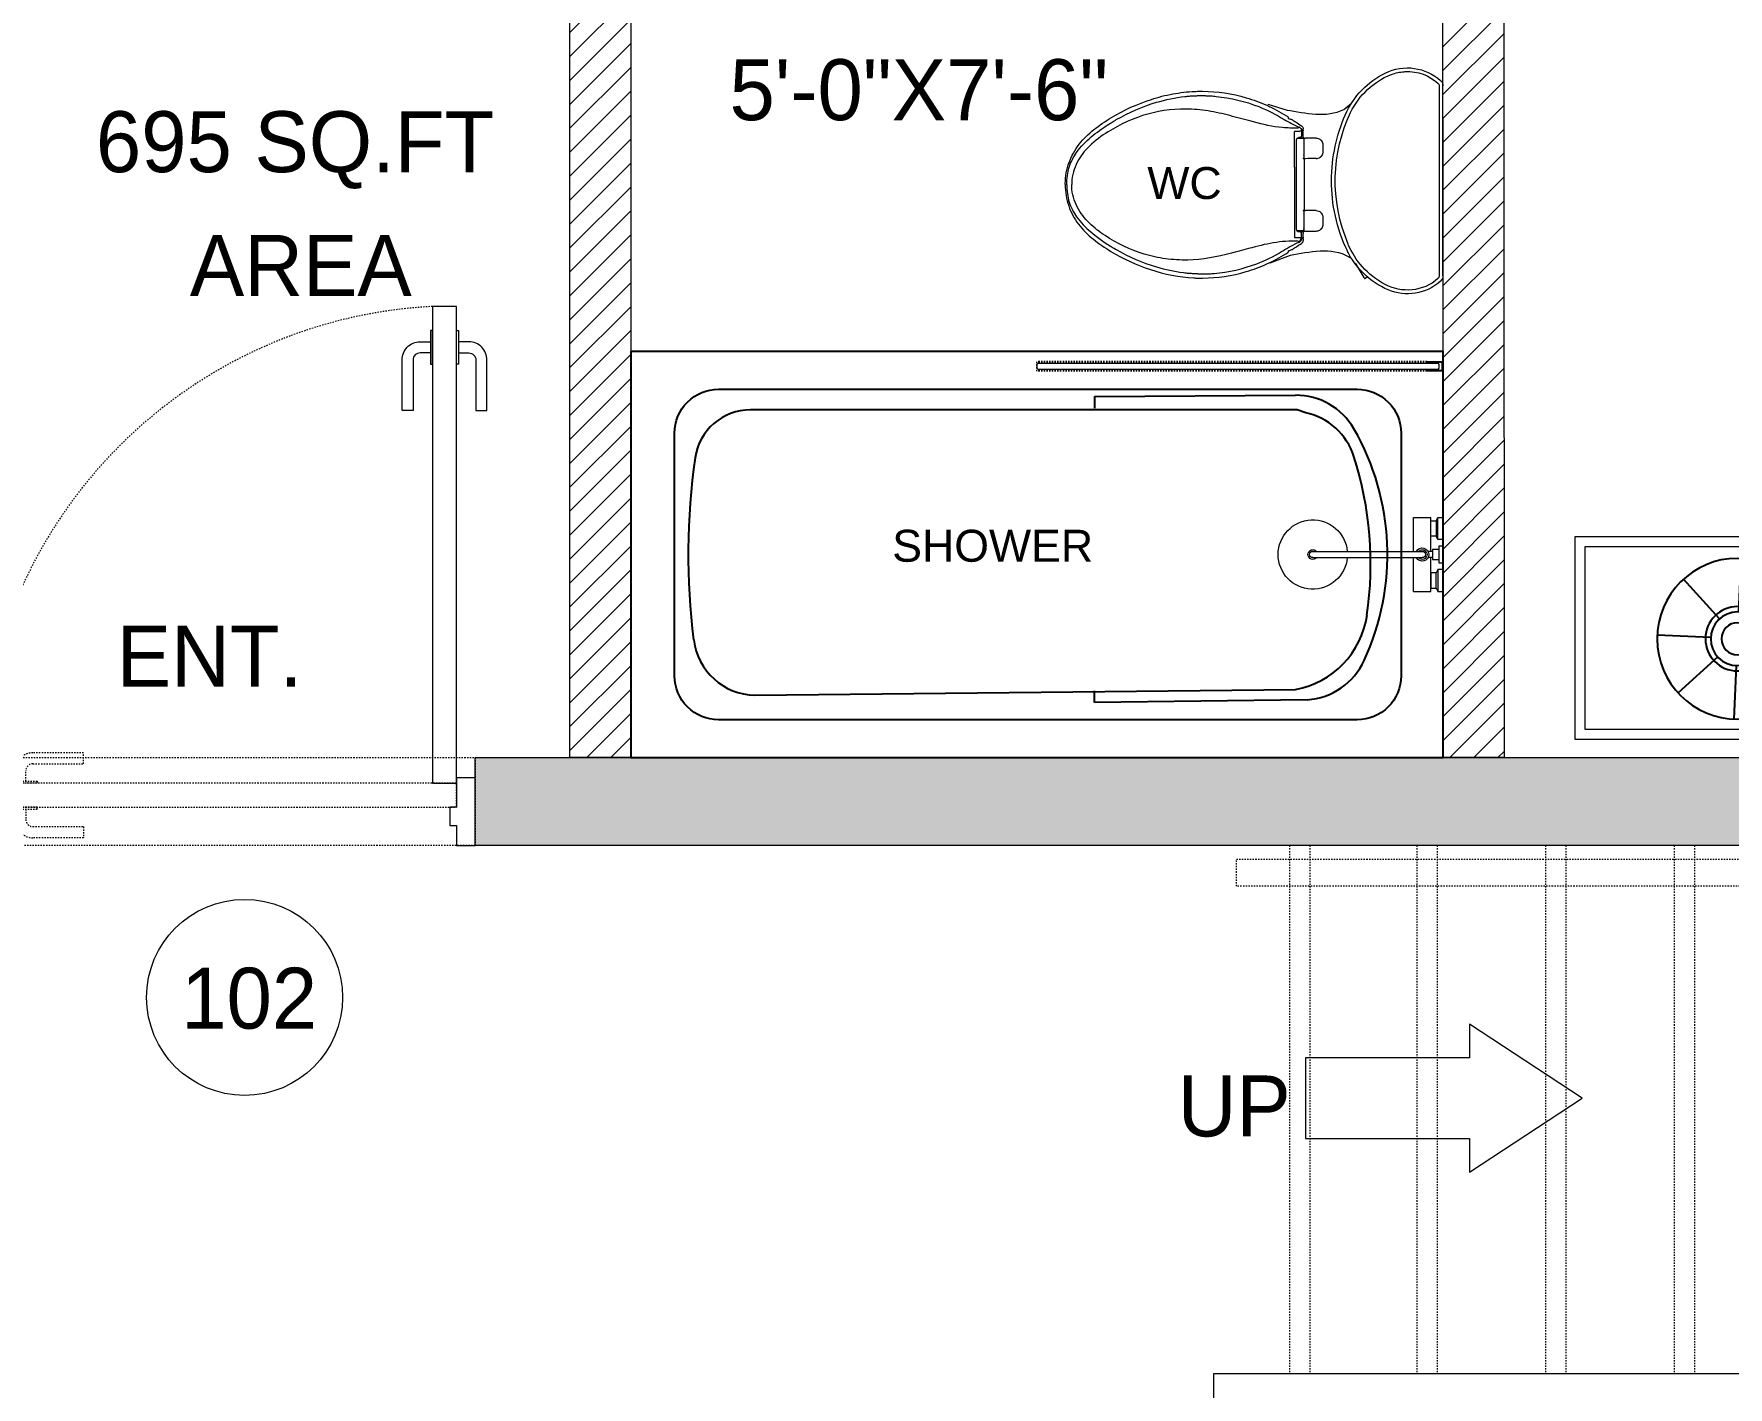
# Model space of a CAD drawing. Header units: inches. Extents: x 18646 to 39869, y 2287 to 7833.
# Drawn here: x 19353.4 to 19478.6, y 4196.4 to 4296.3 of the extents above; entities that cross this region are included whole.
import ezdxf

# ---------------------------------------------------------------- set-up
doc = ezdxf.new("R2010")
doc.units = ezdxf.units.IN
doc.header["$LTSCALE"] = 1.5
doc.header["$MEASUREMENT"] = 0
doc.linetypes.add('101-01$0$EOP', pattern=[0.25, 0.2, -0.05])
doc.linetypes.add('HIDDEN', pattern=[0.375, 0.25, -0.125])
for name, color, linetype in [('A-WALL', 4, 'Continuous'), ('A-WALL-EXTR', 2, 'Continuous'), ('I- New Low Partition Wall', 4, '101-01$0$EOP'), ('I-FURN', 7, 'Continuous'), ('I-Furn Text', 7, 'Continuous'), ('TTEXT', 7, 'Continuous')]:
    doc.layers.add(name, color=color, linetype=linetype)
for name, color, linetype, lineweight in [('I-DOOR', 6, 'Continuous', 20), ('I-FIXTURE', 7, 'Continuous', 5), ('l-FIXTURE', 7, 'Continuous', 5)]:
    doc.layers.add(name, color=color, linetype=linetype, lineweight=lineweight)
doc.styles.add('1 by 8 new', font='GOTHIC.TTF', dxfattribs={"height": 4.5})
doc.styles.add('A-ARCH-B01FL$0$Annotative', font='arial.ttf')
doc.styles.get("Standard").update_dxf_attribs({"font": 'arial.ttf'})

# ---------------------------------------------------------------- blocks, each defined once
blk = doc.blocks.new('SW28-Plan')
at = {"layer": 'I-FIXTURE', "linetype": 'ByBlock', "lineweight": 5}
for p, q in [((15, 43), (15, 107)), ((85, 107), (35, 107)), ((35, 9), (35, 107)), ((85, 9), (85, 107)), ((20, 97), (20, 53)), ((376, 9), (60, 9)), ((15, -43), (15, -107)), ((35, -107), (35, -9)), ((376, -9), (60, -9)), ((85, -107), (85, -9)), ((20, -97), (20, -53)), ((85, -107), (35, -107))]:
    blk.add_line(p, q, dxfattribs=at)
for points in [[(0, 43), (15, 43), (20, 53), (35, 53), (35, 97), (20, 97), (15, 107), (0, 107)], [(11, 25), (0, 25), (0, -25), (11, -25)], [(0, -43), (15, -43), (20, -53), (35, -53), (35, -97), (20, -97), (15, -107), (0, -107)]]:
    blk.add_lwpolyline(points, close=True, dxfattribs=at)
for points in [[(11, 14), (31, 14), (31, -14), (11, -14)], [(31, 9), (43.3, 9)], [(31, -9), (43.3, -9)]]:
    blk.add_lwpolyline(points, dxfattribs=at)
for centre, radius, start, end in [((376, 0), 100, 185.1636, 174.8364), ((60, 0), 19, 28.2737, 331.7263), ((60, 0), 14, 40.0052, 319.9948), ((60, 0), 9, 90, 270), ((376, 0), 14, 220.0052, 139.9948), ((376, 0), 9, 270, 90)]:
    blk.add_arc(centre, radius, start, end, dxfattribs=at)
blk = doc.blocks.new('xref typical floor layout feb 21$0$FDHHHD')
at = {"layer": 'I-FURN', "color": 8}
for p, q in [((-385513, 318874), (-385513, 318974)), ((-385548.4, 318859.4), (-385619.1, 318930.1)), ((-385477.7, 318859.4), (-385407, 318930.1)), ((-385563, 318824), (-385663, 318824)), ((-385463, 318824), (-385363, 318824)), ((-385548.4, 318788.7), (-385619.1, 318718)), ((-385477.7, 318788.7), (-385407, 318718)), ((-385513, 318774), (-385513, 318674))]:
    blk.add_line(p, q, dxfattribs=at)
at = {"layer": 'I-FURN'}
for radius in [150, 50]:
    blk.add_circle((-385513, 318824), radius, dxfattribs=at)
at = {"layer": 'I-FURN', "color": 8}
for radius in [60, 30]:
    blk.add_circle((-385513, 318824), radius, dxfattribs=at)
blk = doc.blocks.new('BED')
at = {"layer": 'I-FURN', "lineweight": 5}
h = blk.add_hatch(color=8, dxfattribs=at)
edge = h.paths.add_edge_path()
edge.add_ellipse((-40.13, -5.18), major_axis=(15.58, 15.58), ratio=1, start_angle=281.6339, end_angle=315.0978, ccw=False)
edge.add_ellipse((-79.49, 6.58), major_axis=(-44.19, 44.19), ratio=1, start_angle=202.5392, end_angle=214.1925)
h = blk.add_hatch(color=8, dxfattribs=at)
edge = h.paths.add_edge_path()
edge.add_ellipse((82.84, -25.5), major_axis=(-44.19, 44.19), ratio=1, start_angle=30.3183, end_angle=41.9715)
edge.add_ellipse((42.26, -19.18), major_axis=(-15.58, 15.58), ratio=1, start_angle=19.413, end_angle=52.8769, ccw=False)
h = blk.add_hatch(dxfattribs=at)
h.set_pattern_fill('CROSS', color=8, scale=10, angle=540, style=0)
h.set_pattern_definition([(180, (-31823.2072, -5205.8102), (-2.5, -2.5), [1.25, -3.75]), (270, (-31823.8322, -5205.1852), (2.5, -2.5), [1.25, -3.75])])
h.paths.add_polyline_path([(-42.5, -96.97), (42.5, -96.97), (42.5, -24.97), (32.5, -24.97), (32.5, -82.59), (32.5, -85), (-32.5, -85), (-32.5, -82.59), (-32.5, -24.97), (-42.5, -24.97)])
blk.add_line((31.8, -81.57), (-32.04, -81.57), dxfattribs=at)
for points in [[(32.5, 0), (-32.5, 0), (-32.5, -4.13), (32.5, -4.13)], [(-34, -0.51), (-58, -0.51), (-58, -15.51), (-34, -15.51)], [(34, -0.51), (58, -0.51), (58, -15.51), (34, -15.51)], [(32.5, -82.59), (-32.5, -82.59), (-32.5, -4.13), (32.5, -4.13)], [(32.5, -82.59), (-32.5, -82.59), (-32.5, -85), (32.5, -85)]]:
    blk.add_lwpolyline(points, close=True, dxfattribs=at)
at = {"layer": 'I-FURN', "color": 8, "lineweight": 5}
for points in [[(-34.75, -1.26), (-57.25, -1.26), (-57.25, -14.76), (-34.75, -14.76)], [(34.75, -1.26), (57.25, -1.26), (57.25, -14.76), (34.75, -14.76)]]:
    blk.add_lwpolyline(points, close=True, dxfattribs=at)
at = {"layer": 'I-FURN', "color": 8, "lineweight": 5, "elevation": 0}
blk.add_lwpolyline([(32.5, -24.97), (42.5, -24.97), (42.5, -96.97), (-42.5, -96.97), (-42.5, -24.97), (-32.5, -24.97)], dxfattribs=at)
at = {"layer": 'I-FURN', "lineweight": 5}
for centre, radius, start, end in [((-79.49, 6.58), 62.5, 337.5392, 349.1925), ((14.3, 61.58), 74.17, 244.1051, 262.6266), ((-65.59, -2.69), 62.5, 352.8724, 356.9715), ((6.92, 6.05), 15.72, 230.0101, 270.4111), ((-56.74, -2.69), 62.5, 353.5973, 356.9715), ((22.05, 28.67), 38.33, 244.7014, 270.492), ((26.91, -19.18), 22.04, 154.413, 168.0487), ((67.5, -25.5), 62.5, 165.3183, 170.1577), ((82.84, -25.5), 62.5, 165.3183, 176.9715), ((62.54, -35.85), 62.5, 157.5392, 161.6055), ((-13.84, 10.05), 31.25, 297.0966, 308.7499), ((10.75, -15.05), 5.08, 171.7997, 194.2901), ((18.73, -9.54), 13.86, 200.218, 230.5721), ((-48.56, -18.69), 31.25, 354.1734, 5.8266), ((-11.94, 7.71), 23.88, 256.6069, 279.7033), ((23.18, -19), 31.25, 174.1734, 179.4593), ((-31.25, -90.86), 74.17, 79.1742, 82.6266), ((-25.56, 7.2), 31.25, 297.0966, 308.7499), ((6.49, -13.28), 13.08, 197.3007, 228.5458), ((-8.26, -27.58), 13.08, 17.3007, 48.5458), ((4.53, -54.73), 36.21, 63.9514, 83.9304), ((62.54, -35.85), 62.5, 165.0044, 169.1925), ((-19.99, -30.43), 13.08, 17.3007, 48.5458), ((24.82, -51.29), 34.43, 115.6293, 126.7306), ((-13.35, -51.74), 30.16, 84.0152, 97.8431), ((-31.25, -90.86), 74.17, 64.1051, 67.6387), ((12.06, -50.91), 31.25, 117.0966, 128.7499), ((5.96, -496.09), 461.45, 86.7901, 93.2099), ((0.97, -62.06), 33.87, 127.987, 167.0502), ((7.98, -44.92), 29.44, 161.0672, 198.9328), ((285.26, -58.47), 254.51, 174.7921, 185.2079), ((-25.96, -67.74), 14.6, 65.3784, 114.6216), ((-124.59, -68.02), 93.54, 351.6715, 8.3285)]:
    blk.add_arc(centre, radius, start, end, dxfattribs=at)
at = {"layer": 'I-FURN', "color": 8, "lineweight": 5}
for centre, radius, start, end in [((-40.13, -5.18), 22.04, 326.6339, 0.0978), ((-9.5, 0.28), 10.17, 212.2423, 234.7327), ((-23.51, -8.4), 6.32, 354.5069, 31.0012), ((-8.1, -9.95), 6.32, 2.286, 38.7802), ((-25.01, -9.01), 22.04, 355.9242, 7.8769), ((4.61, 0.55), 10.17, 220.0213, 242.5118), ((1.73, -9.15), 5.05, 2.286, 38.7802), ((-16.16, -9.01), 22.04, 358.3009, 7.8769), ((13.46, 0.55), 10.17, 220.0213, 242.5118), ((1.61, -1.07), 10.17, 279.7781, 302.2685), ((10.52, -14.93), 6.32, 123.5096, 160.0039), ((16.95, -1.07), 10.17, 279.7781, 302.2685), ((25.87, -14.93), 6.32, 123.5096, 160.0039), ((42.26, -19.18), 22.04, 154.413, 187.8769), ((0.57, -2.72), 10.17, 271.999, 294.4894), ((7.52, -17.67), 6.32, 115.7306, 152.2248), ((23.19, -24.1), 22.04, 146.6339, 160.1772), ((-24.47, -11.61), 6.32, 295.7306, 332.2248), ((-2.68, -7.19), 11.02, 286.1913, 319.6552), ((2.61, -13.81), 3.16, 314.0643, 350.5585), ((-28.02, -18.69), 11.02, 343.268, 16.732), ((-14.13, -11.69), 5.08, 228.8764, 251.3668), ((-19.6, -17.85), 3.16, 11.141, 47.6353), ((-11.26, -12), 5.08, 288.6332, 311.1236), ((-5.79, -18.16), 3.16, 132.3647, 168.859), ((2.64, -19), 11.02, 163.268, 179.5281), ((-17.51, -26.55), 10.17, 91.999, 114.4894), ((-14.4, -10.04), 11.02, 286.1913, 319.6552), ((-9.12, -16.66), 3.16, 314.0643, 350.5585), ((-0.97, -17.9), 5.08, 171.7997, 194.2901), ((1.2, -14.72), 3.16, 255.288, 291.7822), ((-1, -22.66), 5.08, 51.5564, 74.0468), ((25.35, -18.25), 6.32, 182.286, 218.7802), ((23.19, -24.1), 22.04, 166.949, 180.0978), ((11.53, -13.48), 6.94, 237.3977, 256.6296), ((12.64, -28.74), 10.17, 40.0213, 62.5118), ((-19.6, -19.53), 3.16, 312.3647, 348.859), ((-14.13, -25.69), 5.08, 108.6332, 131.1236), ((-10.53, -17.57), 3.16, 255.288, 291.7822), ((-12.73, -25.51), 5.08, 51.5564, 74.0468), ((-7.45, -29.56), 10.17, 32.2423, 54.7327), ((6.56, -20.88), 6.32, 174.5069, 211.0012), ((13.11, -31.94), 12.12, 105.2314, 137.1285), ((8.97, -24.56), 4.43, 77.5797, 108.3696), ((-0.78, -18.2), 5.08, 231.5564, 254.0468), ((-0.8, -22.96), 5.08, 351.7997, 14.2901), ((7.34, -24.21), 3.16, 134.0643, 170.5585), ((0.9, -33.67), 11.02, 106.1913, 139.6552), ((-2.98, -26.15), 3.16, 75.288, 111.7822), ((-12.53, -25.81), 5.08, 351.7997, 14.2901), ((-4.38, -27.06), 3.16, 134.0643, 170.5585), ((-0.56, -44.92), 21.54, 153.6783, 206.3217), ((26.24, -26.8), 10.21, 263.7599, 303.007), ((38.32, -41.51), 8.95, 136.6816, 182.5314), ((-17.45, -44.63), 8.03, 165.8231, 226.3796), ((-27.6, -54.75), 5.12, 39.2186, 124.8104), ((-25.96, -63.83), 11.17, 56.9972, 123.0028)]:
    blk.add_arc(centre, radius, start, end, dxfattribs=at)
at = {"layer": 'I-FURN', "lineweight": 5}
for p, xscale, yscale, zscale, rotation in [((2748.28, -19620.55), 0.03960000000331955, 0.03960000000331955, 0.03960000000331955, 317.6997446460966), ((-2748.28, -19620.55), -0.03960000000331955, 0.03960000000331954, 0.03960000000331954, 42.30025535390336)]:
    blk.add_blockref('xref typical floor layout feb 21$0$FDHHHD', p, dxfattribs=dict(at, xscale=xscale, yscale=yscale, zscale=zscale, rotation=rotation))
at = {"layer": 'TTEXT', "lineweight": 5, "ltscale": 0.001, "insert": (-6.55, -51.62), "char_height": 2.361, "attachment_point": 4, "style": 'A-ARCH-B01FL$0$Annotative'}
blk.add_mtext('BED SIZE\\P64" X 85"', dxfattribs=at)
blk = doc.blocks.new('A$C7D7620EA')
at = {"layer": 'I-FIXTURE'}
for points in [[(27.9, 1.33), (27.9, 15.36)], [(8.83, 14.57), (8.93, 14.58)], [(8.93, 14.58), (9.01, 14.59)], [(9.01, 14.59), (9.1, 14.6)], [(9.1, 14.6), (9.17, 14.6)], [(9.17, 14.6), (9.24, 14.61)], [(9.24, 14.61), (9.31, 14.61)], [(9.31, 14.61), (9.37, 14.62)], [(9.37, 14.62), (9.43, 14.62)], [(9.43, 14.62), (9.49, 14.62)], [(9.49, 14.62), (9.54, 14.63)], [(9.54, 14.63), (9.59, 14.63)], [(9.59, 14.63), (9.66, 14.63)], [(9.66, 14.63), (9.72, 14.63)], [(9.72, 14.63), (9.77, 14.64)], [(9.77, 14.64), (9.82, 14.64)], [(9.82, 14.64), (9.87, 14.64)], [(9.87, 14.64), (9.93, 14.64)], [(9.93, 14.64), (10.02, 14.64)], [(10.02, 14.64), (10.06, 14.64)], [(10.06, 14.64), (10.1, 14.64)], [(10.19, 14.64), (10.27, 14.64)], [(10.27, 14.64), (10.34, 14.64)], [(10.34, 14.64), (10.39, 14.63)], [(10.39, 14.63), (10.45, 14.63)], [(10.45, 14.63), (10.5, 14.63)], [(10.5, 14.63), (10.57, 14.63)], [(10.57, 14.63), (10.63, 14.62)], [(10.63, 14.62), (10.7, 14.62)], [(10.7, 14.62), (10.78, 14.61)], [(10.78, 14.61), (10.86, 14.61)], [(10.86, 14.61), (10.95, 14.6)], [(10.95, 14.6), (11.04, 14.59)], [(11.04, 14.59), (11.14, 14.58)], [(3.2, 12.51), (3.3, 12.57)], [(3.3, 12.57), (3.38, 12.62)], [(3.38, 12.62), (3.46, 12.67)], [(3.46, 12.67), (3.54, 12.72)], [(3.54, 12.72), (3.61, 12.76)], [(3.61, 12.76), (3.68, 12.8)], [(3.68, 12.8), (3.77, 12.86)], [(13.54, 12.79), (12.55, 13.05)], [(16.29, 13.17), (16.43, 13.08)], [(16.43, 13.07), (16.43, 13.08), (16.43, 13.08)], [(16.43, 13.07), (16.43, 13.08)], [(16.43, 13.07), (16.44, 13.07)], [(16.47, 13), (16.47, 12.94)], [(16.47, 12.94), (16.56, 12.93)], [(16.56, 12.93), (16.57, 12.92)], [(16.57, 12.92), (16.58, 12.92)], [(16.78, 12.84), (16.81, 12.82)], [(17.12, 12.62), (17.23, 12.55)], [(17.23, 12.55), (17.34, 12.48)], [(16.97, 12.23), (16.59, 12.24)], [(17.09, 4.75), (17.09, 11.37)], [(17.14, 11.49), (17.5, 11.5)], [(17.18, 11.52), (17.35, 11.52), (17.43, 11.52), (17.47, 11.52), (17.49, 11.52)], [(17.36, 11.55), (17.25, 11.54)], [(17.3, 12.3), (17.29, 12.3)], [(17.29, 12.3), (17.3, 12.3)], [(17.34, 12.48), (17.45, 12.41)], [(17.36, 11.55), (17.35, 11.55)], [(17.46, 12.06), (17.43, 12.02)], [(17.44, 11.94), (17.49, 11.94), (17.5, 11.94)], [(17.44, 11.93), (17.44, 11.63)], [(17.45, 12.03), (17.54, 12.03)], [(17.52, 12), (17.45, 12)], [(17.45, 12), (17.45, 12)], [(17.45, 12), (17.52, 12)], [(17.49, 11.49), (17.48, 11.49)], [(17.49, 11.52), (17.5, 11.52)], [(17.5, 11.5), (17.49, 11.49)], [(17.5, 11.94), (17.58, 11.94)], [(17.5, 11.52), (17.58, 11.53)], [(17.5, 11.5), (17.5, 11.5)], [(17.51, 11.5), (17.55, 11.49)], [(17.55, 11.49), (17.6, 11.49)], [(17.57, 12.06), (17.57, 12.18)], [(17.58, 11.57), (17.58, 11.94)], [(17.6, 11.49), (17.61, 11.49)], [(17.6, 11.49), (17.6, 11.49)], [(17.6, 11.49), (17.6, 11.49)], [(17.61, 11.49), (17.64, 11.49)], [(17.61, 11.49), (17.61, 11.49)], [(17.62, 11.49), (17.61, 11.49)], [(17.61, 11.49), (17.61, 11.49)], [(17.61, 11.49), (17.61, 11.49)], [(17.61, 11.49), (17.61, 11.49)], [(17.62, 11.49), (17.62, 11.49)], [(17.62, 11.49), (17.62, 11.48)], [(17.62, 11.49), (17.62, 11.49)], [(17.62, 11.49), (17.62, 11.49)], [(17.62, 11.49), (17.64, 11.49)], [(17.62, 11.47), (17.62, 10.01)], [(17.64, 11.49), (17.71, 11.5)], [(17.71, 11.5), (17.75, 11.5)], [(17.94, 11.5), (17.75, 11.5)], [(18.09, 11.5), (17.94, 11.5)], [(18.26, 11.49), (18.09, 11.5)], [(18.54, 11.49), (18.26, 11.49)], [(18.85, 11.38), (18.84, 11.38)], [(18.85, 11.38), (18.88, 11.36)], [(18.88, 11.36), (18.9, 11.34)], [(18.9, 11.34), (18.91, 11.32)], [(18.91, 11.32), (18.92, 11.32)], [(18.92, 11.32), (18.94, 11.29)], [(17.61, 10.23), (17.62, 10.25)], [(17.61, 10.11), (17.62, 10.11)], [(17.61, 10.03), (17.62, 10.03), (17.61, 10.03)], [(18.85, 10.09), (18.84, 10.09)], [(18.9, 10.14), (18.9, 10.14), (18.92, 10.16), (18.92, 10.16), (18.94, 10.19)], [(17.64, 9.96), (17.57, 9.96)], [(17.6, 10), (17.6, 10.01)], [(17.6, 10.01), (17.6, 10)], [(17.61, 10.01), (17.6, 10.01)], [(17.6, 9.99), (17.6, 10)], [(17.6, 9.99), (17.6, 9.99)], [(17.6, 9.99), (17.6, 9.99)], [(17.61, 10.01), (17.61, 10.01)], [(17.62, 10.01), (17.61, 10.01)], [(17.61, 10), (17.61, 10.01)], [(17.61, 10), (17.61, 10)], [(17.61, 9.99), (17.61, 10)], [(17.61, 9.99), (17.62, 9.99)], [(17.61, 9.99), (17.61, 9.99)], [(17.61, 9.99), (17.63, 9.99)], [(17.61, 9.99), (17.61, 9.99)], [(17.61, 9.99), (17.61, 9.99)], [(17.62, 10.01), (17.62, 9.99)], [(17.62, 9.99), (17.63, 9.99)], [(17.62, 9.99), (17.62, 9.99)], [(17.62, 9.99), (17.62, 9.99)], [(17.62, 9.99), (17.68, 9.98), (17.71, 9.98), (17.75, 9.97)], [(17.63, 9.99), (17.65, 10)], [(17.64, 9.96), (17.64, 6.16)], [(18.04, 9.98), (17.92, 9.98), (17.75, 9.97)], [(18.21, 9.98), (18.04, 9.98)], [(18.54, 9.98), (18.21, 9.98)], [(0, 8.06), (0, 8.15)], [(0.12, 8.04), (0.12, 8.08)], [(0.48, 8.08), (0.48, 8.06)], [(0.48, 8.04), (0.48, 8.06)], [(17.64, 6.16), (17.57, 6.16)], [(17.6, 6.14), (17.59, 6.14)], [(17.6, 6.12), (17.59, 6.12)], [(17.6, 6.13), (17.6, 6.14)], [(17.6, 6.13), (17.6, 6.12)], [(17.6, 6.13), (17.6, 6.13)], [(17.61, 6.13), (17.6, 6.13)], [(17.6, 6.13), (17.6, 6.13)], [(17.6, 6.13), (17.6, 6.13)], [(17.6, 6.12), (17.6, 6.12)], [(17.6, 6.12), (17.6, 6.12)], [(17.61, 6.11), (17.6, 6.12)], [(17.61, 6.13), (17.62, 6.13)], [(17.63, 6.13), (17.61, 6.13)], [(17.61, 6.13), (17.61, 6.13)], [(17.61, 6.13), (17.61, 6.13)], [(17.61, 6.13), (17.61, 6.12)], [(17.61, 6.13), (17.61, 6.13)], [(17.61, 6.12), (17.61, 6.11)], [(17.61, 6.12), (17.61, 6.12)], [(17.61, 6.12), (17.61, 6.12)], [(17.61, 6.11), (17.61, 6.11)], [(17.62, 6.11), (17.61, 6.11)], [(17.62, 6.09), (17.61, 6.09)], [(17.61, 6.09), (17.61, 6.09)], [(17.61, 6.01), (17.62, 6.01)], [(17.61, 5.89), (17.62, 5.87)], [(17.62, 6.13), (17.65, 6.14)], [(17.62, 6.13), (17.62, 6.13)], [(17.62, 6.13), (17.62, 6.12)], [(17.62, 6.13), (17.62, 6.13)], [(17.62, 6.13), (17.62, 6.13)], [(17.62, 6.13), (17.62, 6.13)], [(17.62, 6.12), (17.62, 6.12)], [(17.62, 6.12), (17.62, 6.11)], [(17.62, 6.11), (17.62, 4.65)], [(17.65, 6.14), (17.71, 6.14)], [(17.71, 6.14), (17.75, 6.15)], [(17.92, 6.14), (17.75, 6.15)], [(18.04, 6.14), (17.92, 6.14)], [(18.21, 6.14), (18.04, 6.14)], [(18.85, 6.03), (18.84, 6.03)], [(18.85, 6.02), (18.88, 6)], [(18.88, 6), (18.9, 5.98)], [(18.89, 5.99), (18.9, 5.98)], [(18.9, 5.98), (18.91, 5.96)], [(18.93, 5.94), (18.93, 5.94), (18.91, 5.96)], [(18.91, 5.96), (18.92, 5.96)], [(18.92, 5.96), (18.94, 5.93)], [(18.94, 5.93), (18.93, 5.94)], [(17.4, 4.65), (17.13, 4.65)], [(17.21, 4.63), (17.15, 4.63)], [(17.22, 4.63), (17.15, 4.63)], [(17.38, 4.63), (17.15, 4.63)], [(17.19, 4.6), (17.49, 4.6)], [(17.41, 4.63), (17.22, 4.63)], [(17.23, 4.63), (17.22, 4.63)], [(17.26, 4.63), (17.23, 4.63)], [(17.36, 4.57), (17.25, 4.58)], [(17.37, 4.63), (17.26, 4.63)], [(17.28, 4.63), (17.28, 4.6)], [(17.3, 3.82), (17.29, 3.82)], [(17.29, 3.82), (17.3, 3.82)], [(17.36, 4.57), (17.35, 4.57)], [(17.37, 4.63), (17.36, 4.63)], [(17.37, 4.63), (17.36, 4.63)], [(17.37, 4.63), (17.37, 4.63)], [(17.37, 4.63), (17.38, 4.63)], [(17.37, 4.63), (17.37, 4.63)], [(17.38, 4.63), (17.37, 4.63)], [(17.38, 4.63), (17.38, 4.63)], [(17.39, 4.63), (17.38, 4.63)], [(17.38, 4.63), (17.38, 4.63)], [(17.39, 4.63), (17.38, 4.63)], [(17.38, 4.63), (17.39, 4.63)], [(17.4, 4.63), (17.39, 4.63)], [(17.41, 4.63), (17.39, 4.63)], [(17.5, 4.65), (17.4, 4.65)], [(17.41, 4.63), (17.4, 4.63)], [(17.48, 4.63), (17.41, 4.63)], [(17.41, 4.63), (17.5, 4.63)], [(17.41, 4.63), (17.41, 4.63)], [(17.44, 4.19), (17.44, 4.49)], [(17.45, 4.12), (17.45, 4.12)], [(17.52, 4.11), (17.45, 4.11)], [(17.45, 4.09), (17.54, 4.09)], [(17.49, 4.63), (17.48, 4.63)], [(17.5, 4.63), (17.49, 4.63)], [(17.49, 4.6), (17.5, 4.6)], [(17.5, 4.65), (17.5, 4.65)], [(17.52, 4.65), (17.5, 4.65)], [(17.5, 4.63), (17.5, 4.63)], [(17.5, 4.6), (17.58, 4.59)], [(17.55, 4.63), (17.51, 4.63)], [(17.57, 4.65), (17.52, 4.65)], [(17.6, 4.63), (17.55, 4.63)], [(17.55, 4.63), (17.55, 4.63)], [(17.6, 4.65), (17.57, 4.65)], [(17.57, 4.06), (17.57, 3.94)], [(17.6, 4.75), (17.62, 4.75)], [(17.62, 4.65), (17.6, 4.65)], [(17.6, 4.63), (17.6, 4.63)], [(17.6, 4.63), (17.6, 4.63)], [(17.61, 4.63), (17.6, 4.63)], [(17.61, 4.63), (17.61, 4.63)], [(17.62, 4.63), (17.61, 4.63)], [(17.61, 4.63), (17.61, 4.63)], [(17.61, 4.63), (17.61, 4.63)], [(17.61, 4.63), (17.61, 4.63)], [(17.64, 4.63), (17.61, 4.63)], [(17.62, 4.65), (17.62, 4.64)], [(17.62, 4.64), (17.63, 4.64)], [(17.62, 4.64), (17.62, 4.63)], [(17.62, 4.63), (18.54, 4.63)], [(17.62, 4.63), (17.64, 4.63)], [(17.62, 4.63), (17.62, 4.63)], [(17.63, 4.64), (17.65, 4.64)], [(18.85, 4.74), (18.84, 4.74)], [(18.9, 4.78), (18.9, 4.78), (18.92, 4.81), (18.92, 4.81)], [(18.92, 4.81), (18.94, 4.83)], [(12.55, 3.07), (12.27, 2.99)], [(12.85, 3.15), (12.55, 3.07)], [(13.54, 3.34), (12.85, 3.15)], [(13.79, 3.4), (13.54, 3.34)], [(14.02, 3.46), (13.79, 3.4)], [(14.24, 3.52), (14.02, 3.46)], [(15.97, 3.11), (16.06, 3.17)], [(16.29, 2.95), (16.43, 3.04)], [(16.43, 3.05), (16.43, 3.04)], [(16.43, 3.04), (16.44, 3.05)], [(16.43, 3.04), (16.43, 3.04)], [(16.43, 3.04), (16.43, 3.04)], [(16.47, 3.18), (16.47, 3.12)], [(16.93, 3.38), (17.07, 3.46)], [(17.07, 3.46), (17.23, 3.58)], [(17.23, 3.58), (17.34, 3.65)], [(17.34, 3.65), (17.45, 3.72)], [(10.13, 1.47), (10.18, 1.47)], [(10.17, 1.46), (10.24, 1.46)], [(21.42, 2.26), (21.46, 2.19), (22.06, 1.21), (22.1, 1.14), (22.11, 1.13), (22.13, 1.13), (22.2, 1.17), (22.31, 1.24), (22.37, 1.28)]]:
    blk.add_lwpolyline(points, dxfattribs=at)
for points in [[(20.68, 13.19), (21.29, 14.61), (22.36, 15.68), (23.63, 16.3)], [(23.63, 16.3), (25.02, 16.99), (26.62, 16.72), (27.73, 15.74)], [(25.11, 16.41), (26.04, 16.45), (26.89, 16.12), (27.53, 15.56)], [(21.07, 13.39), (21.72, 14.69), (22.8, 15.66), (24.02, 16.18)], [(27.73, 15.74), (27.85, 15.64), (27.9, 15.5), (27.9, 15.36)], [(9.65, 14.95), (9.82, 14.96), (9.98, 14.96), (10.15, 14.96)], [(10.1, 14.64), (10.13, 14.64), (10.16, 14.64), (10.19, 14.64)], [(13.91, 12.69), (13.78, 12.72), (13.66, 12.75), (13.54, 12.79)], [(16.05, 12.27), (15.32, 12.34), (14.61, 12.51), (13.91, 12.69)], [(16.17, 12.87), (16.53, 12.66), (16.9, 12.46), (17.29, 12.3)], [(16.44, 13.07), (16.46, 13.05), (16.47, 13.03), (16.47, 13)], [(16.58, 12.92), (16.65, 12.9), (16.71, 12.87), (16.78, 12.84)], [(16.81, 12.82), (16.92, 12.76), (17.02, 12.69), (17.12, 12.62)], [(20.91, 3.66), (19.52, 6.9), (19.68, 10.42), (21.08, 13.39)], [(19.67, 8.34), (19.67, 10.1), (20.05, 11.76), (20.68, 13.19)], [(16.59, 12.24), (16.41, 12.25), (16.23, 12.26), (16.05, 12.27)], [(16.93, 9.35), (16.93, 10.23), (16.93, 11.11), (16.94, 11.99)], [(17.09, 11.37), (17.09, 11.46), (17.16, 11.53), (17.25, 11.54)], [(17.3, 12.3), (17.39, 12.26), (17.45, 12.17), (17.46, 12.06)], [(17.36, 11.55), (17.41, 11.55), (17.44, 11.59), (17.44, 11.63)], [(17.45, 12.03), (17.44, 12), (17.44, 11.96), (17.44, 11.93)], [(17.45, 12.41), (17.53, 12.36), (17.57, 12.27), (17.57, 12.18)], [(17.58, 11.94), (17.58, 11.98), (17.56, 12), (17.52, 12)], [(17.57, 12.06), (17.57, 12.05), (17.56, 12.03), (17.54, 12.03)], [(17.58, 11.57), (17.58, 11.56), (17.58, 11.54), (17.58, 11.53)], [(17.64, 11.48), (17.64, 11.48), (17.63, 11.49), (17.62, 11.49)], [(18.54, 11.49), (18.61, 11.49), (18.74, 11.45), (18.8, 11.43)], [(18.8, 11.42), (18.82, 11.41), (18.84, 11.39), (18.85, 11.38)], [(18.85, 11.38), (18.87, 11.37), (18.88, 11.35), (18.9, 11.34)], [(18.94, 11.29), (18.97, 11.25), (18.99, 11.2), (19, 11.15)], [(17.62, 10.21), (17.62, 10.21), (17.61, 10.22), (17.61, 10.23)], [(18.54, 9.98), (18.61, 9.99), (18.74, 10.04), (18.8, 10.07)], [(18.8, 10.06), (18.82, 10.07), (18.84, 10.09), (18.85, 10.1)], [(18.9, 10.14), (18.88, 10.13), (18.87, 10.11), (18.85, 10.1)], [(18.85, 10.1), (18.87, 10.11), (18.88, 10.13), (18.9, 10.14)], [(19, 10.32), (18.99, 10.28), (18.97, 10.23), (18.94, 10.19)], [(19, 11.15), (19.01, 11.13), (19.02, 11.12), (19.02, 11.1)], [(19.02, 10.38), (19.02, 10.36), (19.01, 10.34), (19, 10.32)], [(19.03, 10.47), (19.03, 10.44), (19.03, 10.41), (19.02, 10.38)], [(17.6, 10), (17.58, 9.99), (17.57, 9.98), (17.57, 9.96)], [(17.65, 9.99), (17.65, 9.99), (17.64, 9.97), (17.64, 9.96)], [(20.84, 3.16), (20.04, 4.84), (19.66, 6.64), (19.67, 8.34)], [(0.84, 5.68), (1.44, 4.86), (2.26, 4.22), (3.1, 3.67)], [(17.59, 6.12), (17.58, 6.13), (17.57, 6.15), (17.57, 6.16)], [(17.59, 6.14), (17.58, 6.14), (17.57, 6.15), (17.57, 6.16)], [(17.62, 5.91), (17.62, 5.91), (17.61, 5.9), (17.61, 5.89)], [(17.64, 6.13), (17.64, 6.13), (17.63, 6.13), (17.62, 6.13)], [(17.65, 6.14), (17.65, 6.14), (17.64, 6.15), (17.64, 6.16)], [(18.54, 6.14), (18.43, 6.14), (18.32, 6.14), (18.21, 6.14)], [(18.54, 6.14), (18.61, 6.14), (18.67, 6.12), (18.73, 6.1)], [(18.73, 6.1), (18.75, 6.09), (18.84, 6.04), (18.85, 6.02)], [(18.85, 6.02), (18.87, 6.01), (18.88, 6), (18.89, 5.99)], [(18.94, 5.93), (18.97, 5.89), (18.99, 5.84), (19, 5.8)], [(19, 5.8), (19.01, 5.78), (19.02, 5.76), (19.02, 5.74)], [(19.02, 5.02), (19.02, 5.01), (19.01, 4.99), (19, 4.97)], [(19.03, 5.12), (19.03, 5.09), (19.03, 5.05), (19.02, 5.02)], [(16.05, 3.85), (15.44, 3.79), (14.84, 3.67), (14.24, 3.52)], [(16.97, 3.89), (16.66, 3.88), (16.36, 3.87), (16.05, 3.85)], [(16.06, 3.17), (16.46, 3.41), (16.86, 3.64), (17.29, 3.82)], [(17.25, 4.58), (17.16, 4.59), (17.09, 4.66), (17.09, 4.75)], [(17.23, 3.86), (17.35, 3.89), (17.43, 3.99), (17.43, 4.1)], [(17.3, 3.82), (17.39, 3.87), (17.45, 3.95), (17.46, 4.06)], [(17.36, 4.57), (17.41, 4.57), (17.44, 4.53), (17.44, 4.49)], [(17.45, 4.09), (17.44, 4.12), (17.44, 4.17), (17.44, 4.19)], [(17.45, 3.72), (17.53, 3.77), (17.57, 3.85), (17.57, 3.94)], [(17.52, 4.65), (17.52, 4.63), (17.52, 4.63), (17.5, 4.63)], [(17.58, 4.17), (17.58, 4.14), (17.56, 4.11), (17.52, 4.11)], [(17.57, 4.06), (17.57, 4.07), (17.56, 4.09), (17.54, 4.09)], [(17.62, 4.79), (17.61, 4.78), (17.6, 4.77), (17.6, 4.75)], [(17.62, 4.89), (17.62, 4.89), (17.61, 4.88), (17.61, 4.88)], [(17.61, 4.88), (17.61, 4.87), (17.62, 4.85), (17.62, 4.85)], [(18.54, 4.63), (18.63, 4.63), (18.72, 4.66), (18.8, 4.7)], [(18.8, 4.7), (18.82, 4.72), (18.84, 4.73), (18.85, 4.74)], [(19, 4.97), (18.99, 4.92), (18.97, 4.87), (18.94, 4.83)], [(16.47, 3.12), (16.47, 3.09), (16.46, 3.07), (16.44, 3.05)], [(16.47, 3.18), (16.5, 3.18), (16.52, 3.18), (16.54, 3.19)], [(23.85, 0.28), (22.49, 0.88), (21.44, 1.93), (20.83, 3.17)], [(23.59, 0.71), (22.33, 1.38), (21.41, 2.44), (20.91, 3.65)], [(27.9, 1.33), (27.9, 1.17), (27.84, 1.03), (27.73, 0.94)], [(27.53, 1.12), (26.42, 0.14), (24.85, 0.02), (23.59, 0.71)], [(27.73, 0.94), (26.65, -0.04), (25.14, -0.25), (23.86, 0.28)]]:
    blk.add_open_spline(points, degree=3, dxfattribs=at)
for points, knots in [([(24.03, 16.18), (24.03, 16.18), (24.1, 16.2), (24.1, 16.2), (24.41, 16.32), (24.71, 16.38), (25.03, 16.4), (25.03, 16.4), (25.11, 16.41), (25.11, 16.41)], [0, 0, 0, 0, 1, 1, 1, 2, 2, 2, 3, 3, 3, 3]), ([(27.53, 15.56), (27.53, 15.56), (27.6, 15.47), (27.6, 15.47), (27.6, 15.47), (27.61, 15.41), (27.61, 15.41), (27.63, 15.33), (27.62, 15.38), (27.62, 15.28), (27.62, 15.28), (27.62, 1.32), (27.62, 1.32), (27.62, 1.32), (27.6, 1.21), (27.6, 1.21), (27.6, 1.21), (27.53, 1.13), (27.53, 1.13)], [0, 0, 0, 0, 1, 1, 1, 2, 2, 2, 3, 3, 3, 4, 4, 4, 5, 5, 5, 6, 6, 6, 6]), ([(0, 8.15), (0.01, 8.68), (0.1, 9.2), (0.28, 9.7), (0.46, 10.18), (0.71, 10.63), (1.03, 11.04), (1.34, 11.44), (1.71, 11.8), (2.11, 12.12), (2.53, 12.45), (2.97, 12.75), (3.42, 13.02), (4.35, 13.57), (5.34, 14.03), (6.36, 14.36), (6.88, 14.52), (7.4, 14.66), (7.94, 14.76), (8.47, 14.86), (9.02, 14.92), (9.57, 14.95), (9.59, 14.95), (9.62, 14.95), (9.65, 14.95)], [0, 0, 0, 0, 1, 1, 1, 2, 2, 2, 3, 3, 3, 4, 4, 4, 5, 5, 5, 6, 6, 6, 7, 7, 7, 8, 8, 8, 8]), ([(3.77, 12.86), (4.7, 13.39), (5.7, 13.83), (6.73, 14.14), (7.42, 14.34), (8.12, 14.48), (8.83, 14.57)], [0, 0, 0, 0, 1, 1, 1, 2, 2, 2, 2]), ([(10.15, 14.96), (11.24, 14.94), (12.32, 14.79), (13.37, 14.48), (13.88, 14.32), (14.39, 14.14), (14.88, 13.92), (15.37, 13.7), (15.84, 13.45), (16.29, 13.17)], [0, 0, 0, 0, 1, 1, 1, 2, 2, 2, 3, 3, 3, 3]), ([(11.14, 14.58), (12.22, 14.47), (13.28, 14.22), (14.3, 13.82), (14.95, 13.56), (15.57, 13.23), (16.17, 12.87)], [0, 0, 0, 0, 1, 1, 1, 2, 2, 2, 2]), ([(14.96, 14.01), (14.96, 14.01), (16.38, 13.57), (16.38, 13.57), (17.73, 13.35), (19.28, 12.97), (20.57, 13.62), (20.57, 13.62), (21.14, 14.08), (21.14, 14.08), (21.14, 14.08), (20.78, 13.74), (20.78, 13.74)], [0, 0, 0, 0, 1, 1, 1, 2, 2, 2, 3, 3, 3, 4, 4, 4, 4]), ([(12.55, 13.05), (12.02, 13.19), (11.49, 13.33), (10.96, 13.43), (10.42, 13.53), (9.88, 13.6), (9.33, 13.63), (8.24, 13.68), (7.14, 13.56), (6.09, 13.27), (5.06, 12.99), (4.07, 12.53), (3.16, 11.96), (2.67, 11.66), (2.2, 11.32), (1.79, 10.91)], [0, 0, 0, 0, 1, 1, 1, 2, 2, 2, 3, 3, 3, 4, 4, 4, 5, 5, 5, 5]), ([(0.84, 10.44), (1.46, 11.29), (2.3, 11.94), (3.18, 12.5), (3.19, 12.5), (3.19, 12.51), (3.2, 12.51)], [0, 0, 0, 0, 1, 1, 1, 2, 2, 2, 2]), ([(17.43, 12.02), (17.41, 12), (17.37, 12), (17.34, 12), (17.3, 11.99), (17.26, 11.99), (17.22, 11.99), (17.12, 11.98), (17.03, 11.98), (16.94, 11.99)], [0, 0, 0, 0, 1, 1, 1, 2, 2, 2, 3, 3, 3, 3]), ([(17.29, 12.3), (17.27, 12.29), (17.25, 12.28), (17.23, 12.26), (17.2, 12.24), (17.16, 12.24), (17.12, 12.24), (17.07, 12.23), (17.02, 12.23), (16.97, 12.23)], [0, 0, 0, 0, 1, 1, 1, 2, 2, 2, 3, 3, 3, 3]), ([(0.12, 8.08), (0.12, 8.51), (0.16, 8.94), (0.29, 9.35), (0.41, 9.74), (0.61, 10.1), (0.84, 10.44)], [0, 0, 0, 0, 1, 1, 1, 2, 2, 2, 2]), ([(1.79, 10.91), (1.43, 10.56), (1.11, 10.16), (0.88, 9.72), (0.65, 9.25), (0.51, 8.75), (0.48, 8.23), (0.48, 8.18), (0.48, 8.13), (0.48, 8.08)], [0, 0, 0, 0, 1, 1, 1, 2, 2, 2, 3, 3, 3, 3]), ([(19.02, 11.1), (19.04, 11), (19.03, 10.9), (19.03, 10.8), (19.03, 10.69), (19.03, 10.58), (19.03, 10.47)], [0, 0, 0, 0, 1, 1, 1, 2, 2, 2, 2]), ([(16.93, 9.35), (16.93, 8.24), (16.93, 7.13), (16.93, 6.03), (16.93, 5.69), (16.93, 5.35), (16.94, 5.01), (16.94, 5.01), (16.94, 4.13), (16.94, 4.13)], [0, 0, 0, 0, 1, 1, 1, 2, 2, 2, 3, 3, 3, 3]), ([(17.6, 9.99), (17.6, 9.99), (17.6, 9.99), (17.6, 9.99), (17.58, 9.98), (17.57, 9.97), (17.57, 9.96)], [0, 0, 0, 0, 1, 1, 1, 2, 2, 2, 2]), ([(0, 8.06), (0, 7.52), (0.09, 7), (0.26, 6.49), (0.42, 6), (0.67, 5.55), (0.98, 5.14), (1.61, 4.3), (2.48, 3.67), (3.37, 3.13), (4.29, 2.58), (5.27, 2.12), (6.29, 1.78), (7.33, 1.44), (8.41, 1.23), (9.5, 1.17), (9.55, 1.17), (9.6, 1.17), (9.65, 1.16)], [0, 0, 0, 0, 1, 1, 1, 2, 2, 2, 3, 3, 3, 4, 4, 4, 5, 5, 5, 6, 6, 6, 6]), ([(0.12, 8.04), (0.12, 7.61), (0.16, 7.18), (0.29, 6.77), (0.41, 6.38), (0.61, 6.02), (0.84, 5.68)], [0, 0, 0, 0, 1, 1, 1, 2, 2, 2, 2]), ([(1.79, 5.21), (1.43, 5.56), (1.11, 5.96), (0.88, 6.41), (0.65, 6.87), (0.51, 7.37), (0.48, 7.89), (0.48, 7.94), (0.48, 7.99), (0.48, 8.04)], [0, 0, 0, 0, 1, 1, 1, 2, 2, 2, 3, 3, 3, 3]), ([(12.27, 2.99), (11.22, 2.72), (10.14, 2.5), (9.05, 2.49), (8.5, 2.48), (7.95, 2.51), (7.41, 2.58), (6.87, 2.65), (6.34, 2.77), (5.83, 2.93), (4.81, 3.24), (3.83, 3.71), (2.94, 4.3), (2.53, 4.57), (2.14, 4.87), (1.79, 5.21)], [0, 0, 0, 0, 1, 1, 1, 2, 2, 2, 3, 3, 3, 4, 4, 4, 5, 5, 5, 5]), ([(19.02, 5.74), (19.04, 5.64), (19.03, 5.54), (19.03, 5.44), (19.03, 5.33), (19.03, 5.22), (19.03, 5.12)], [0, 0, 0, 0, 1, 1, 1, 2, 2, 2, 2]), ([(17.43, 4.1), (17.41, 4.12), (17.37, 4.12), (17.34, 4.13), (17.3, 4.13), (17.26, 4.13), (17.22, 4.13), (17.12, 4.14), (17.03, 4.14), (16.94, 4.13)], [0, 0, 0, 0, 1, 1, 1, 2, 2, 2, 3, 3, 3, 3]), ([(17.23, 3.86), (17.2, 3.88), (17.16, 3.88), (17.12, 3.88), (17.07, 3.89), (17.02, 3.9), (16.97, 3.89)], [0, 0, 0, 0, 1, 1, 1, 2, 2, 2, 2]), ([(17.58, 4.17), (17.58, 4.25), (17.58, 4.34), (17.58, 4.42), (17.58, 4.47), (17.6, 4.55), (17.58, 4.59)], [0, 0, 0, 0, 1, 1, 1, 2, 2, 2, 2]), ([(18.85, 4.74), (18.87, 4.76), (18.88, 4.77), (18.9, 4.78), (18.88, 4.77), (18.87, 4.76), (18.85, 4.74)], [0, 0, 0, 0, 1, 1, 1, 2, 2, 2, 2]), ([(3.1, 3.67), (3.1, 3.67), (3.2, 3.61), (3.2, 3.61), (3.2, 3.61), (3.3, 3.55), (3.3, 3.55), (3.3, 3.55), (3.38, 3.5), (3.38, 3.5), (3.38, 3.5), (3.46, 3.45), (3.46, 3.45), (3.46, 3.45), (3.54, 3.4), (3.54, 3.4), (3.54, 3.4), (3.61, 3.36), (3.61, 3.36), (3.61, 3.36), (3.71, 3.3), (3.71, 3.3), (3.71, 3.3), (3.77, 3.26), (3.77, 3.26), (4.7, 2.73), (5.7, 2.29), (6.73, 1.99), (7.38, 1.79), (8.05, 1.65), (8.73, 1.56)], [0, 0, 0, 0, 1, 1, 1, 2, 2, 2, 3, 3, 3, 4, 4, 4, 5, 5, 5, 6, 6, 6, 7, 7, 7, 8, 8, 8, 9, 9, 9, 10, 10, 10, 10]), ([(9.65, 1.16), (9.82, 1.16), (9.98, 1.15), (10.15, 1.15), (11.24, 1.18), (12.32, 1.32), (13.37, 1.64), (13.88, 1.79), (14.39, 1.98), (14.88, 2.2), (15.37, 2.41), (15.84, 2.67), (16.29, 2.95)], [0, 0, 0, 0, 1, 1, 1, 2, 2, 2, 3, 3, 3, 4, 4, 4, 4]), ([(10.23, 1.46), (10.23, 1.46), (10.32, 1.46), (10.32, 1.46), (10.32, 1.46), (10.37, 1.46), (10.37, 1.46), (10.37, 1.46), (10.42, 1.46), (10.42, 1.46), (10.42, 1.46), (10.48, 1.47), (10.48, 1.47), (10.48, 1.47), (10.54, 1.47), (10.54, 1.47), (10.54, 1.47), (10.6, 1.47), (10.6, 1.47), (10.6, 1.47), (10.67, 1.48), (10.67, 1.48), (10.67, 1.48), (10.74, 1.48), (10.74, 1.48), (10.74, 1.48), (10.82, 1.49), (10.82, 1.49), (10.82, 1.49), (10.9, 1.49), (10.9, 1.49), (10.9, 1.49), (10.99, 1.5), (10.99, 1.5), (12.07, 1.6), (13.13, 1.83), (14.14, 2.22), (14.78, 2.46), (15.39, 2.76), (15.97, 3.11)], [0, 0, 0, 0, 1, 1, 1, 2, 2, 2, 3, 3, 3, 4, 4, 4, 5, 5, 5, 6, 6, 6, 7, 7, 7, 8, 8, 8, 9, 9, 9, 10, 10, 10, 11, 11, 11, 12, 12, 12, 13, 13, 13, 13]), ([(15.14, 2.29), (15.14, 2.29), (16.63, 2.85), (16.63, 2.85), (18.02, 3.08), (19.65, 3.5), (20.95, 2.73), (20.95, 2.73), (21.02, 2.69), (21.02, 2.69)], [0, 0, 0, 0, 1, 1, 1, 2, 2, 2, 3, 3, 3, 3]), ([(16.54, 3.19), (16.54, 3.19), (16.56, 3.19), (16.56, 3.19), (16.56, 3.19), (16.58, 3.2), (16.58, 3.2), (16.65, 3.22), (16.71, 3.25), (16.78, 3.28)], [0, 0, 0, 0, 1, 1, 1, 2, 2, 2, 3, 3, 3, 3]), ([(16.78, 3.28), (16.78, 3.28), (16.81, 3.3), (16.81, 3.3), (16.85, 3.33), (16.89, 3.35), (16.93, 3.38)], [0, 0, 0, 0, 1, 1, 1, 2, 2, 2, 2]), ([(8.73, 1.56), (8.73, 1.56), (8.83, 1.55), (8.83, 1.55), (8.83, 1.55), (8.93, 1.54), (8.93, 1.54), (8.93, 1.54), (9.01, 1.53), (9.01, 1.53), (9.01, 1.53), (9.1, 1.53), (9.1, 1.53), (9.1, 1.53), (9.17, 1.52), (9.17, 1.52), (9.17, 1.52), (9.24, 1.51), (9.24, 1.51), (9.24, 1.51), (9.31, 1.51), (9.31, 1.51), (9.31, 1.51), (9.37, 1.5), (9.37, 1.5), (9.37, 1.5), (9.43, 1.5), (9.43, 1.5), (9.43, 1.5), (9.49, 1.5), (9.49, 1.5), (9.49, 1.5), (9.54, 1.49), (9.54, 1.49), (9.54, 1.49), (9.61, 1.49), (9.61, 1.49), (9.61, 1.49), (9.68, 1.49), (9.68, 1.49), (9.68, 1.49), (9.74, 1.49), (9.74, 1.49), (9.74, 1.49), (9.79, 1.48), (9.79, 1.48), (9.79, 1.48), (9.84, 1.48), (9.84, 1.48), (9.84, 1.48), (9.89, 1.48), (9.89, 1.48), (9.89, 1.48), (9.95, 1.48), (9.95, 1.48), (9.95, 1.48), (10.02, 1.48), (10.02, 1.48), (10.02, 1.48), (10.06, 1.48), (10.06, 1.48), (10.08, 1.48), (10.12, 1.47), (10.14, 1.47)], [0, 0, 0, 0, 1, 1, 1, 2, 2, 2, 3, 3, 3, 4, 4, 4, 5, 5, 5, 6, 6, 6, 7, 7, 7, 8, 8, 8, 9, 9, 9, 10, 10, 10, 11, 11, 11, 12, 12, 12, 13, 13, 13, 14, 14, 14, 15, 15, 15, 16, 16, 16, 17, 17, 17, 18, 18, 18, 19, 19, 19, 20, 20, 20, 21, 21, 21, 21])]:
    blk.add_open_spline(points, degree=3, knots=knots, dxfattribs=at)
at = {"layer": 'I-FIXTURE', "flags": 8}
for tag, p in [('MATERIAL', (28.83, 8.34)), ('PRODUCT', (28.84, 8.34)), ('TRADENAME', (28.84, 8.34)), ('MODELNUMBER', (28.84, 8.34))]:
    blk.add_attdef(tag, p, '', height=0.001, dxfattribs=at)
blk = doc.blocks.new('D2')
at = {"layer": 'A-WALL-EXTR', "color": 8, "linetype": 'HIDDEN', "lineweight": 5, "ltscale": 0.1, "transparency": 33554636}
for points in [[(2.1, 1.39), (2.1, 36.61), (0.35, 36.61), (0.35, 1.39)], [(0.35, 32.35), (0.35, 34.84), (0.2, 34.84), (0.2, 32.35)], [(2.1, 32.35), (2.1, 34.84), (2.25, 34.84), (2.25, 32.35)]]:
    blk.add_lwpolyline(points, close=True, dxfattribs=at)
for points in [[(0.2, 33.19), (-0.58, 33.19, 0.414214), (-1.1, 32.67), (-1.1, 28.92), (-1.92, 28.92), (-1.92, 32.67, -0.414214), (-0.58, 34), (0.2, 34)], [(2.25, 33.19), (3.02, 33.19, -0.414214), (3.54, 32.67), (3.54, 28.92), (4.36, 28.92), (4.36, 32.67, 0.414214), (3.02, 34), (2.25, 34)]]:
    blk.add_lwpolyline(points, format="xyb", dxfattribs=at)
blk.add_arc((2.07, 1.31), 35.3, 2.9704, 89.9487, dxfattribs=at)
at = {"layer": 'I-DOOR', "color": 6, "lineweight": 5, "transparency": 33554636}
for points in [[(0.35, 36.61), (0.35, 36.14), (-1.01, 36.14), (-1.01, 36.61), (-2.5, 36.61), (-2.5, 38), (2.5, 38), (2.5, 36.61)], [(2.1, 1.39), (37.31, 1.39), (37.31, 3.14), (2.1, 3.14)], [(33.05, 3.14), (35.54, 3.14), (35.54, 3.29), (33.05, 3.29)], [(0.35, 1.39), (0.35, 1.86), (-1.01, 1.86), (-1.01, 1.39), (-2.5, 1.39), (-2.5, 0), (2.5, 0), (2.5, 1.39)], [(33.05, 1.39), (35.54, 1.39), (35.54, 1.24), (33.05, 1.24)]]:
    blk.add_lwpolyline(points, close=True, dxfattribs=at)
for points in [[(33.89, 3.29), (33.89, 4.07, 0.414214), (33.37, 4.59), (29.63, 4.59), (29.63, 5.4), (33.37, 5.4, -0.414214), (34.71, 4.07), (34.71, 3.29)], [(33.89, 1.24), (33.89, 0.46, -0.414214), (33.37, -0.05), (29.63, -0.05), (29.63, -0.87), (33.37, -0.87, 0.414214), (34.71, 0.46), (34.71, 1.24)]]:
    blk.add_lwpolyline(points, format="xyb", dxfattribs=at)

msp = doc.modelspace()

# ---------------------------------------------------------------- hatches: boundary and pattern name
at = {"layer": 'A-WALL', "lineweight": 5, "transparency": 33554636}
h = msp.add_hatch(dxfattribs=at)
h.set_pattern_fill('ANSI31', color=8, scale=10, angle=180)
h.set_pattern_definition([(225, (170.0898, 668.721), (0.88388348, -0.88388348), [])])
h.paths.add_polyline_path([(19393.03, 4337.37), (19400.53, 4337.37), (19400.53, 4332.87), (19397.53, 4332.87), (19397.53, 4242.87), (19393.03, 4242.87)])
h = msp.add_hatch(dxfattribs=at)
h.set_pattern_fill('ANSI31', color=8, scale=10, angle=180)
h.paths.add_polyline_path([(19462.03, 4242.87), (19457.53, 4242.87), (19457.5, 4337.39), (19462, 4337.39)])
h = msp.add_hatch(color=8, dxfattribs=at)
h.dxf.hatch_style = 1
h.paths.add_polyline_path([(19386.03, 4242.87), (19594.53, 4242.87), (19594.53, 4236.37), (19386.03, 4236.37)])

# ---------------------------------------------------------------- linework, layer by layer
for points in [[(19393.03, 4337.37), (19400.53, 4337.37), (19400.53, 4332.87), (19397.53, 4332.87), (19397.53, 4242.87), (19393.03, 4242.87)], [(19462.03, 4242.87), (19457.53, 4242.87), (19457.5, 4337.39), (19462, 4337.39)], [(19386.03, 4242.87), (19594.53, 4242.87), (19594.53, 4236.37), (19386.03, 4236.37)]]:
    msp.add_lwpolyline(points, close=True, dxfattribs=at)
at = {"layer": 'A-WALL-EXTR', "color": 8, "linetype": 'HIDDEN', "lineweight": 5, "ltscale": 0.1, "transparency": 33554636}
for p, q in [((19456.33, 4272.13), (19427.53, 4272.13)), ((19427.53, 4271.41), (19427.53, 4272.13)), ((19456.33, 4272.05), (19427.53, 4272.05)), ((19456.33, 4271.49), (19427.53, 4271.49)), ((19456.33, 4271.41), (19427.53, 4271.41))]:
    msp.add_line(p, q, dxfattribs=at)
msp.add_lwpolyline([(19348.03, 4242.87), (19386.03, 4242.87), (19386.03, 4236.37), (19348.03, 4236.37)], close=True, dxfattribs=at)
at = {"layer": 'I- New Low Partition Wall', "linetype": 'ByBlock', "lineweight": 5, "transparency": 33554636}
msp.add_lwpolyline([(19459.49, 4220.69), (19447.36, 4220.69), (19447.36, 4214.74), (19459.49, 4214.74), (19459.49, 4212.26), (19467.81, 4217.71), (19467.81, 4217.71), (19459.49, 4223.17)], close=True, dxfattribs=at)
msp.add_lwpolyline([(19555.53, 4192.12), (19440.6, 4192.12), (19440.6, 4197.37), (19555.53, 4197.37), (19555.53, 4192.12), (19555.53, 4192.12)], dxfattribs=at)
at = {"layer": 'I-DOOR', "color": 8, "linetype": 'HIDDEN', "lineweight": 5, "ltscale": 0.25, "transparency": 33554636}
for p, q in [((19446.19, 4236.37), (19446.19, 4197.37)), ((19447.69, 4236.37), (19447.69, 4197.37)), ((19455.6, 4236.37), (19455.6, 4197.37)), ((19457.1, 4236.37), (19457.1, 4197.37)), ((19465.1, 4236.37), (19465.1, 4197.37)), ((19466.6, 4236.37), (19466.6, 4197.37)), ((19474.6, 4236.37), (19474.6, 4197.37)), ((19476.1, 4236.37), (19476.1, 4197.37))]:
    msp.add_line(p, q, dxfattribs=at)
at = {"layer": 'I-DOOR', "color": 6, "lineweight": 5, "transparency": 33554636}
for points in [[(19457.25, 4271.63), (19457.25, 4271.91), (19457.19, 4271.97), (19427.59, 4271.97), (19427.53, 4271.91), (19427.53, 4271.63), (19427.59, 4271.57), (19457.19, 4271.57)], [(19456.33, 4272.13), (19457.53, 4272.13), (19457.53, 4271.41), (19456.33, 4271.41), (19456.33, 4271.49), (19457.45, 4271.49), (19457.45, 4272.05), (19456.33, 4272.05)]]:
    msp.add_lwpolyline(points, close=True, dxfattribs=at)
at = {"layer": 'I-DOOR', "color": 8, "linetype": 'HIDDEN', "lineweight": 5, "ltscale": 0.25, "transparency": 33554636}
msp.add_lwpolyline([(19442.26, 4233.37), (19442.26, 4235.37), (19554.05, 4235.37), (19554.05, 4233.37), (19554.05, 4233.37), (19442.26, 4233.37), (19442.26, 4235.37)], dxfattribs=at)
at = {"layer": 'I-FURN', "transparency": 33554636}
for p, q in [((19431.78, 4269.53), (19446.64, 4269.63)), ((19431.78, 4269.53), (19431.78, 4268.67)), ((19446.75, 4268.56), (19406.37, 4268.56)), ((19447.39, 4268.34), (19446.75, 4268.56)), ((19406.69, 4247.47), (19446.64, 4247.9)), ((19431.78, 4246.93), (19431.78, 4247.79)), ((19447.5, 4247.14), (19431.78, 4246.93))]:
    msp.add_line(p, q, dxfattribs=at)
msp.add_lwpolyline([(19397.53, 4242.87), (19457.53, 4242.87), (19457.53, 4272.87), (19397.53, 4272.87)], close=True, dxfattribs=at)
msp.add_lwpolyline([(19454.43, 4266.84), (19454.43, 4248.91, -0.414214), (19451.18, 4245.66), (19404.01, 4245.66, -0.414214), (19400.76, 4248.91), (19400.76, 4266.84, -0.414214), (19404.01, 4270.08), (19451.18, 4270.08, -0.414214)], format="xyb", close=True, dxfattribs=at)
for centre, radius, start, end in [((19446.67, 4264.71), 4.92, 29.8123, 90.415), ((19406.37, 4264.43), 4.13, 90, 171.9148), ((19446.37, 4263.65), 4.8, 17.7164, 77.765), ((19434.74, 4257.87), 18.68, 335.2319, 29.8123), ((19452.45, 4257.88), 50.68, 171.9148, 187.168), ((19426.01, 4257.15), 26.17, 351.7286, 17.7164), ((19445.44, 4254.33), 6.54, 280.534, 351.7286), ((19406.81, 4252.14), 4.67, 187.168, 268.5856), ((19447.14, 4252.15), 5.02, 274.1312, 335.2319)]:
    msp.add_arc(centre, radius, start, end, dxfattribs=at)
at = {"layer": 'I-Furn Text', "lineweight": 5, "transparency": 33554636}
msp.add_circle((19369, 4225.16), 7.24, dxfattribs=at)

# ---------------------------------------------------------------- block references
at = {"layer": 'I-DOOR', "lineweight": 5, "transparency": 33554636, "rotation": 90.00000000000001}
msp.add_blockref('D2', (19386.03, 4238.87), dxfattribs=at)
at = {"layer": 'I-FURN', "lineweight": 5, "transparency": 33554636, "rotation": 180}
msp.add_blockref('BED', (19525.28, 4243.69), dxfattribs=at)
at = {"layer": 'l-FIXTURE', "lineweight": 5, "transparency": 33554636}
msp.add_blockref('A$C7D7620EA', (19429.62, 4277.13), dxfattribs=at).add_auto_attribs({'MATERIAL': 'VITREOUS CHINA', 'PRODUCT': 'TOILET', 'TRADENAME': 'ADAIR', 'MODELNUMBER': 'K-3946'})
at = {"layer": 'l-FIXTURE', "lineweight": 5, "transparency": 33554636, "xscale": -0.02559999999590218, "yscale": 0.02559999999590218, "zscale": 0.02559999999590218}
msp.add_blockref('SW28-Plan', (19457.53, 4257.87), dxfattribs=at)

# ---------------------------------------------------------------- texts
at = {"layer": 'I-Furn Text', "lineweight": 5, "transparency": 33554636, "char_height": 4.5, "width": 50.4719, "attachment_point": 2, "style": '1 by 8 new'}
for s, insert in [('5\'-0"X7\'-6"', (19418.81, 4294.45)), ('695 SQ.FT', (19372.73, 4290.61)), ('AREA', (19373.15, 4281.47)), ('ENT.', (19366.41, 4252.61)), ('102', (19369.34, 4227.35))]:
    msp.add_mtext(s, dxfattribs=dict(at, insert=insert))
at = {"layer": 'I-Furn Text', "lineweight": 5, "transparency": 33554636, "insert": (19442.1, 4219.39), "char_height": 4.5, "attachment_point": 2, "style": '1 by 8 new'}
msp.add_mtext_dynamic_manual_height_columns('UP', width=173.3678, gutter_width=1.19, heights=[0], dxfattribs=at)
at = {"layer": 'TTEXT', "lineweight": 5, "ltscale": 0.001, "transparency": 33554636, "char_height": 2.361, "attachment_point": 4, "style": 'A-ARCH-B01FL$0$Annotative'}
for s, insert in [('WC', (19435.68, 4285.29)), ('SHOWER', (19416.84, 4258.5))]:
    msp.add_mtext(s, dxfattribs=dict(at, insert=insert))

doc.saveas('drawing.dxf')
